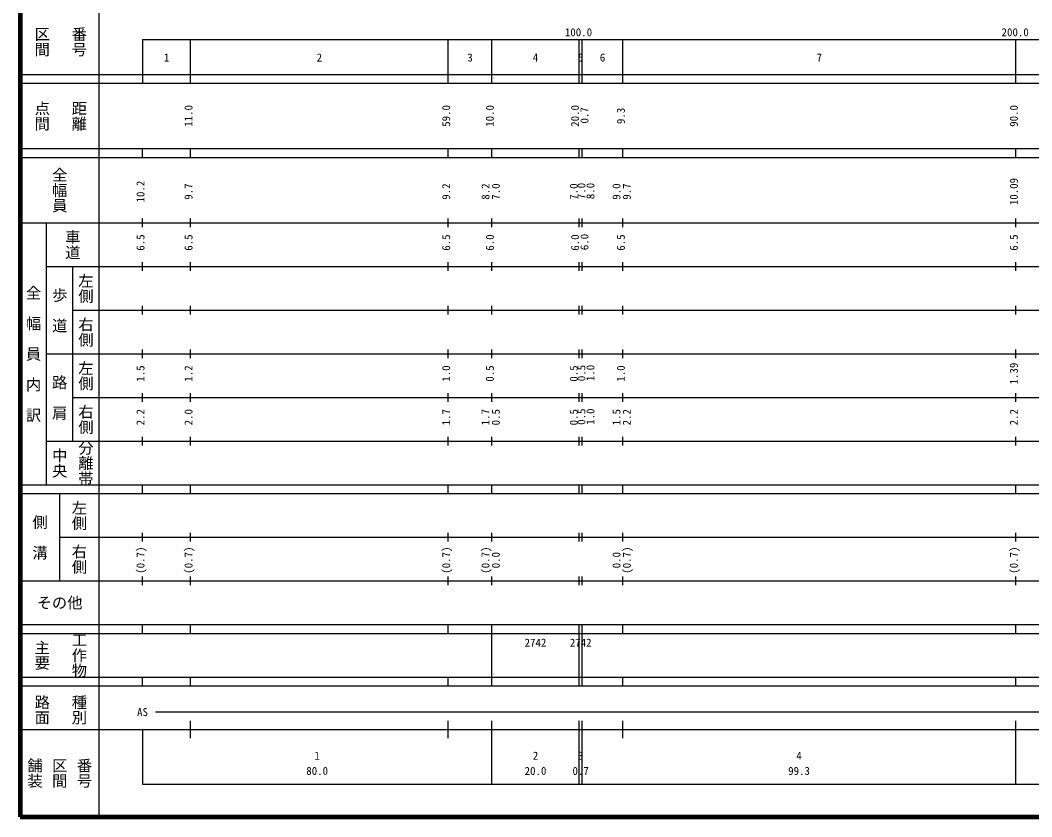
# Model space of a CAD drawing. Units: millimetres on the paper, enlarged 1000 times. Extents: x 40000 to 680000, y 20000 to 380000.
# Drawn here: x 40000 to 271646, y 20000 to 202409 of the extents above; entities that cross this region are included whole.
import ezdxf
from ezdxf.enums import TextEntityAlignment as Align

# ---------------------------------------------------------------- set-up
doc = ezdxf.new("R2010")
doc.units = ezdxf.units.MM
doc.header["$LTSCALE"] = 1000
doc.layers.add('M-TTL', color=2, linetype='Continuous', lineweight=140)
doc.layers.add('M-TTL-BAND', color=7, linetype='Continuous', lineweight=25)
doc.styles.add('@ＭＳ ゴシック', font='')
doc.styles.add('ＭＳ ゴシック', font='')
doc.styles.get('@ＭＳ ゴシック').set_extended_font_data('@MS Gothic')
doc.styles.get('ＭＳ ゴシック').set_extended_font_data('MS Gothic')

msp = doc.modelspace()

# ---------------------------------------------------------------- linework, layer by layer
at = {"layer": 'M-TTL'}
for p, q in [((40000, 380000), (40000, 20000)), ((40000, 20000), (680000, 20000))]:
    msp.add_line(p, q, dxfattribs=at)
at = {"layer": 'M-TTL-BAND'}
for p, q in [((58000, 370000), (58000, 20000)), ((68000, 198000), (579000, 198000)), ((68000, 198000), (68000, 188000)), ((79000, 188000), (79000, 198000)), ((138000, 188000), (138000, 198000)), ((148000, 188000), (148000, 198000)), ((168000, 188000), (168000, 198000)), ((168700, 188000), (168700, 198000)), ((178000, 188000), (178000, 198000)), ((268000, 188000), (268000, 198000)), ((40000, 190000), (579000, 190000)), ((40000, 188000), (579000, 188000)), ((40000, 173000), (579000, 173000)), ((68000, 171000), (68000, 173000)), ((79000, 171000), (79000, 173000)), ((138000, 171000), (138000, 173000)), ((148000, 171000), (148000, 173000)), ((168000, 171000), (168000, 173000)), ((168700, 171000), (168700, 173000)), ((178000, 171000), (178000, 173000)), ((268000, 171000), (268000, 173000)), ((40000, 171000), (579000, 171000)), ((40000, 156000), (579000, 156000)), ((46000, 96000), (46000, 156000)), ((68000, 155000), (68000, 157000)), ((79000, 155000), (79000, 157000)), ((138000, 155000), (138000, 157000)), ((148000, 155000), (148000, 157000)), ((168000, 155000), (168000, 157000)), ((168700, 155000), (168700, 157000)), ((178000, 155000), (178000, 157000)), ((268000, 155000), (268000, 157000)), ((46000, 146000), (579000, 146000)), ((52000, 146000), (52000, 106000)), ((68000, 145000), (68000, 147000)), ((79000, 145000), (79000, 147000)), ((138000, 145000), (138000, 147000)), ((148000, 145000), (148000, 147000)), ((168000, 145000), (168000, 147000)), ((168700, 145000), (168700, 147000)), ((178000, 145000), (178000, 147000)), ((268000, 145000), (268000, 147000)), ((68000, 135000), (68000, 137000)), ((79000, 135000), (79000, 137000)), ((138000, 135000), (138000, 137000)), ((148000, 135000), (148000, 137000)), ((168000, 135000), (168000, 137000)), ((168700, 135000), (168700, 137000)), ((178000, 135000), (178000, 137000)), ((268000, 135000), (268000, 137000)), ((52000, 136000), (579000, 136000)), ((46000, 126000), (579000, 126000)), ((68000, 125000), (68000, 127000)), ((79000, 125000), (79000, 127000)), ((138000, 125000), (138000, 127000)), ((148000, 125000), (148000, 127000)), ((168000, 125000), (168000, 127000)), ((168700, 125000), (168700, 127000)), ((178000, 125000), (178000, 127000)), ((268000, 125000), (268000, 127000)), ((52000, 116000), (579000, 116000)), ((68000, 115000), (68000, 117000)), ((79000, 115000), (79000, 117000)), ((138000, 115000), (138000, 117000)), ((148000, 115000), (148000, 117000)), ((168000, 115000), (168000, 117000)), ((168700, 115000), (168700, 117000)), ((178000, 115000), (178000, 117000)), ((268000, 115000), (268000, 117000)), ((68000, 105000), (68000, 107000)), ((79000, 105000), (79000, 107000)), ((138000, 105000), (138000, 107000)), ((148000, 105000), (148000, 107000)), ((168000, 105000), (168000, 107000)), ((168700, 105000), (168700, 107000)), ((178000, 105000), (178000, 107000)), ((268000, 105000), (268000, 107000)), ((46000, 106000), (579000, 106000)), ((40000, 96000), (579000, 96000)), ((68000, 94000), (68000, 96000)), ((79000, 94000), (79000, 96000)), ((138000, 94000), (138000, 96000)), ((148000, 94000), (148000, 96000)), ((168000, 94000), (168000, 96000)), ((168700, 94000), (168700, 96000)), ((178000, 94000), (178000, 96000)), ((268000, 94000), (268000, 96000)), ((40000, 94000), (579000, 94000)), ((49000, 94000), (49000, 74000)), ((49000, 84000), (579000, 84000)), ((68000, 83000), (68000, 85000)), ((79000, 83000), (79000, 85000)), ((138000, 83000), (138000, 85000)), ((148000, 83000), (148000, 85000)), ((168000, 83000), (168000, 85000)), ((168700, 83000), (168700, 85000)), ((178000, 83000), (178000, 85000)), ((268000, 83000), (268000, 85000)), ((68000, 73000), (68000, 75000)), ((79000, 73000), (79000, 75000)), ((138000, 73000), (138000, 75000)), ((148000, 73000), (148000, 75000)), ((168000, 73000), (168000, 75000)), ((168700, 73000), (168700, 75000)), ((178000, 73000), (178000, 75000)), ((268000, 73000), (268000, 75000)), ((40000, 74000), (579000, 74000)), ((40000, 64000), (579000, 64000)), ((68000, 62000), (68000, 64000)), ((79000, 62000), (79000, 64000)), ((138000, 62000), (138000, 64000)), ((148000, 62000), (148000, 64000)), ((168000, 62000), (168000, 64000)), ((168700, 62000), (168700, 64000)), ((178000, 62000), (178000, 64000)), ((268000, 62000), (268000, 64000)), ((40000, 62000), (579000, 62000)), ((148000, 52000), (148000, 62000)), ((168000, 52000), (168000, 62000)), ((168000, 52000), (168000, 62000)), ((168700, 52000), (168700, 62000)), ((40000, 52000), (579000, 52000)), ((68000, 50000), (68000, 52000)), ((79000, 50000), (79000, 52000)), ((138000, 50000), (138000, 52000)), ((148000, 50000), (148000, 52000)), ((168000, 50000), (168000, 52000)), ((168700, 50000), (168700, 52000)), ((178000, 50000), (178000, 52000)), ((268000, 50000), (268000, 52000)), ((40000, 50000), (579000, 50000)), ((71000, 44000), (399000, 44000)), ((79000, 38000), (79000, 42000)), ((138000, 38000), (138000, 42000)), ((148000, 27500), (148000, 42000)), ((168000, 27500), (168000, 42000)), ((168700, 27500), (168700, 42000)), ((178000, 38000), (178000, 42000)), ((268000, 27500), (268000, 42000)), ((40000, 40000), (579000, 40000)), ((68000, 40000), (68000, 27500)), ((68000, 27500), (579000, 27500))]:
    msp.add_line(p, q, dxfattribs=at)

# ---------------------------------------------------------------- texts
at = {"layer": 'M-TTL-BAND', "style": '@ＭＳ ゴシック'}
for s, p in [('区間', (45000, 197500)), ('番号', (53500, 197500)), ('点間', (45000, 180500)), ('距離', (53500, 180500)), ('全幅員', (49000, 163500)), ('車道', (52000, 151000)), ('左側', (55000, 141000)), ('全\u3000幅\u3000員\u3000内\u3000訳', (43000, 126000)), ('歩\u3000道', (49000, 136000)), ('右側', (55000, 131000)), ('左側', (55000, 121000)), ('路\u3000肩', (49000, 116000)), ('右側', (55000, 111000)), ('中央', (49000, 101000)), ('分離帯', (55000, 101000)), ('左側', (53500, 89000)), ('側\u3000溝', (44500, 84000)), ('右側', (53500, 79000)), ('主要', (45000, 57000)), ('工作物', (53500, 57000)), ('路面', (45000, 44500)), ('種別', (53500, 44500)), ('舗装', (43333, 30000)), ('区間', (49000, 30000)), ('番号', (54667, 30000))]:
    msp.add_text(s, height=2566, rotation=270, dxfattribs=at).set_placement(p, align=Align.MIDDLE_CENTER)
at = {"layer": 'M-TTL-BAND', "style": 'ＭＳ ゴシック'}
for s, p in [('100.0', (167844, 198195)), ('200.0', (267844, 198195)), ('1', (73500, 192405)), ('2', (108500, 192405)), ('3', (143000, 192405)), ('4', (158000, 192405)), ('5', (168350, 192405)), ('6', (173350, 192405)), ('7', (223000, 192405)), ('AS', (68000, 42500)), ('1', (108000, 32523)), ('2', (158000, 32523)), ('3', (168350, 32523)), ('4', (218350, 32523)), ('80.0', (108000, 29033)), ('20.0', (158000, 29033)), ('0.7', (168350, 29033)), ('99.3', (218350, 29033))]:
    msp.add_text(s, height=1833, dxfattribs=at).set_placement(p, align=Align.BOTTOM_CENTER)
for s, p in [('11.0', (80000, 180500)), ('59.0', (139000, 180500)), ('10.0', (149000, 180500)), ('20.0', (168514, 180500)), ('0.7', (170671, 180621)), ('9.3', (179000, 180500)), ('90.0', (269000, 180500)), ('10.2', (69000, 163174)), ('9.7', (80000, 163174)), ('9.2', (139000, 163174)), ('8.2', (148000, 163174)), ('7.0', (150370, 163174)), ('7.0', (168214, 163174)), ('7.0', (169971, 163295)), ('8.0', (172041, 163295)), ('9.0', (178000, 163174)), ('9.7', (180370, 163174)), ('10.09', (269000, 163174)), ('6.5', (69000, 151500)), ('6.5', (80000, 151500)), ('6.5', (139000, 151500)), ('6.0', (149000, 151500)), ('6.0', (168514, 151500)), ('6.0', (170671, 151621)), ('6.5', (179000, 151500)), ('6.5', (269000, 151500)), ('1.5', (69000, 121500)), ('1.2', (80000, 121500)), ('1.0', (139000, 121500)), ('0.5', (149000, 121500)), ('0.5', (168214, 121500)), ('0.5', (169971, 121621)), ('1.0', (172041, 121621)), ('1.0', (179000, 121500)), ('1.39', (269000, 121500)), ('2.2', (69000, 111500)), ('2.0', (80000, 111500)), ('1.7', (139000, 111500)), ('1.7', (148000, 111500)), ('0.5', (150370, 111500)), ('0.5', (168214, 111500)), ('0.5', (169971, 111621)), ('1.0', (172041, 111621)), ('1.5', (178000, 111500)), ('2.2', (180370, 111500)), ('2.2', (269000, 111500)), ('(0.7)', (69000, 78764)), ('(0.7)', (80000, 78764)), ('(0.7)', (139000, 78764)), ('(0.7)', (148000, 78764)), ('(0.7)', (180370, 78764)), ('(0.7)', (269000, 78764)), ('0.0', (150370, 78764)), ('0.0', (178000, 78764))]:
    msp.add_text(s, height=1833, rotation=90, dxfattribs=at).set_placement(p, align=Align.BOTTOM_CENTER)
msp.add_text('その他', height=2566, dxfattribs=at).set_placement((49000, 69000), align=Align.MIDDLE_CENTER)
for p in [(155500, 58405), (165850, 58405)]:
    msp.add_text('2742', height=1833, dxfattribs=at).set_placement(p, align=Align.BOTTOM_LEFT)

doc.saveas('drawing.dxf')
